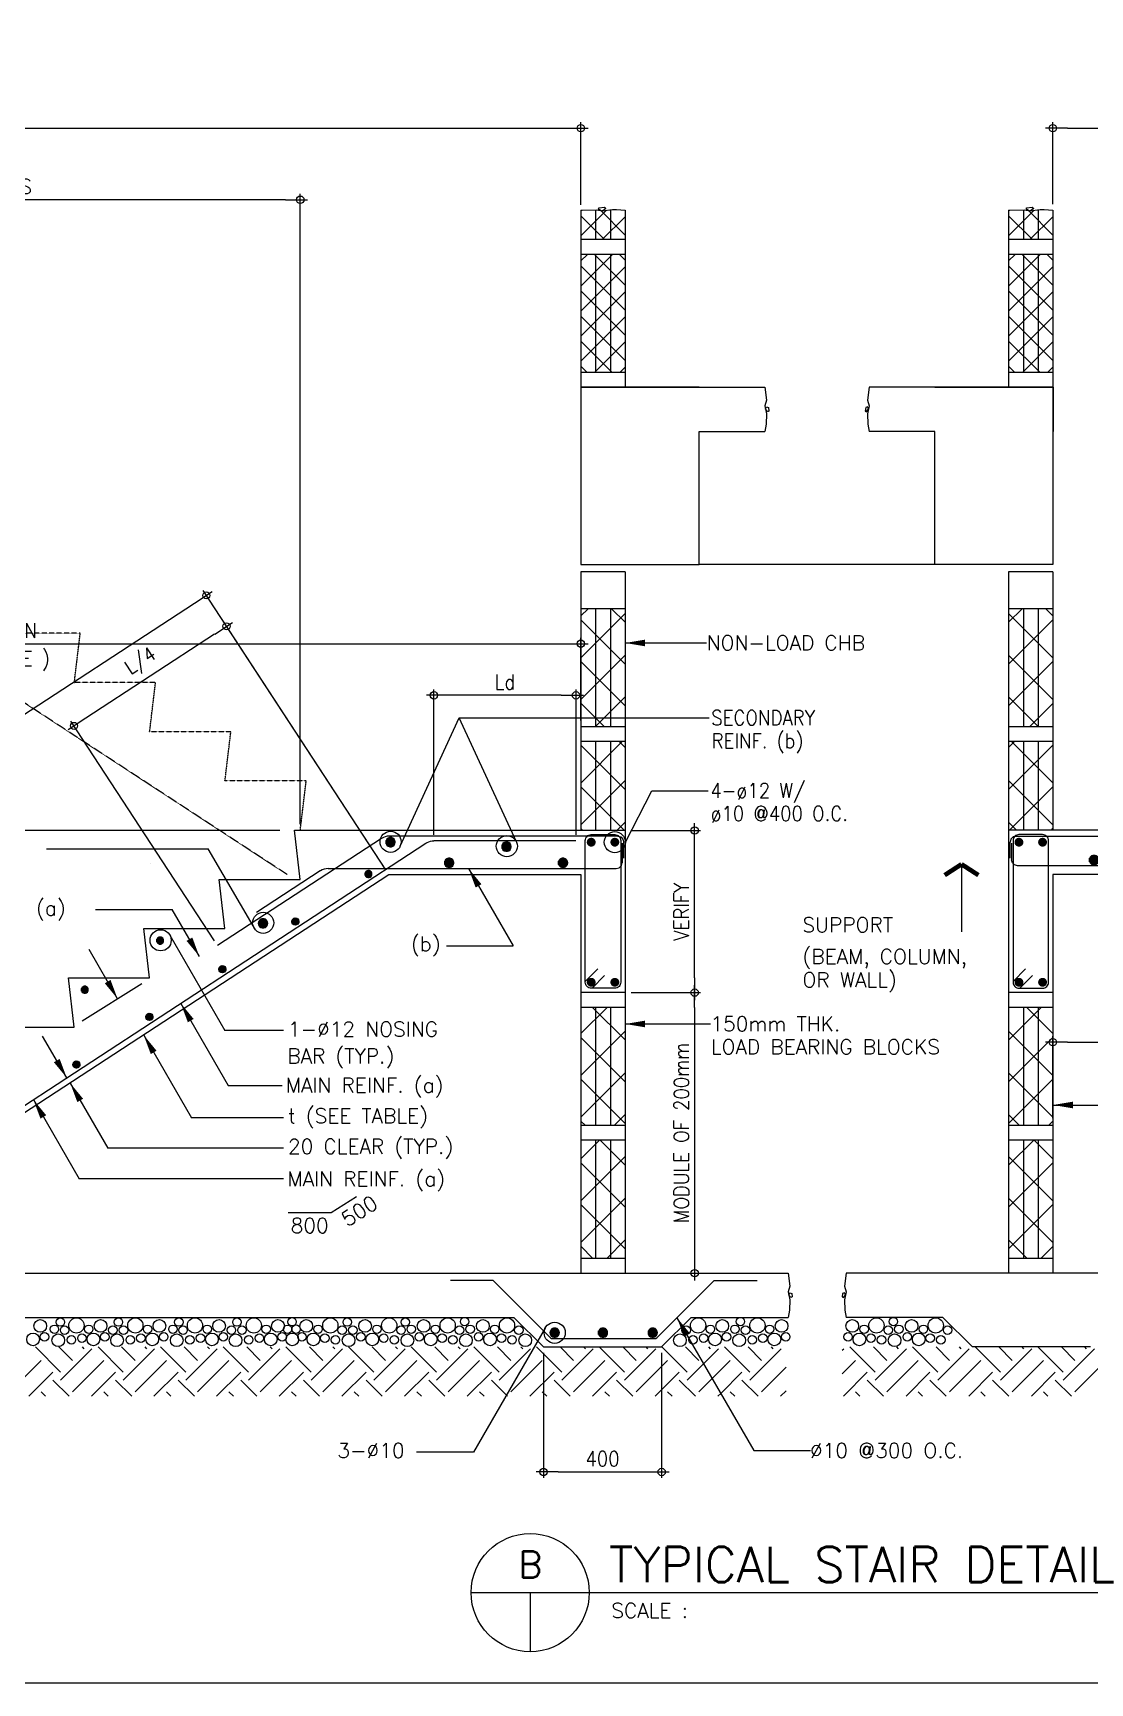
# Model space of a CAD drawing. Header units: millimetres. Extents: x 0 to 89962, y 0 to 53181.
# Drawn here: x 30711 to 48601, y 0 to 27932 of the extents above; entities that cross this region are included whole.
import ezdxf
from ezdxf.enums import TextEntityAlignment as Align

# ---------------------------------------------------------------- set-up
doc = ezdxf.new("R2010")
doc.units = ezdxf.units.MM
doc.linetypes.add('HIDDEN', pattern=[0.375, 0.25, -0.125])
for name, color, linetype in [('1R', 1, 'Continuous'), ('2Y', 2, 'Continuous'), ('3G', 3, 'Continuous'), ('4C', 4, 'Continuous'), ('7W', 7, 'Continuous'), ('DIM', 8, 'Continuous'), ('SHE', 8, 'Continuous'), ('TC', 4, 'Continuous'), ('TG', 3, 'Continuous'), ('TITLE', 7, 'Continuous')]:
    doc.layers.add(name, color=color, linetype=linetype)
doc.styles.add('100CL', font='ROMANS.shx')
doc.styles.add('175CL', font='ROMANS.shx', dxfattribs={"height": 0.45})
doc.styles.add('240CL', font='ROMANS.shx')
doc.styles.add('ROMANS', font='romans.shx', dxfattribs={"width": 0.9})
doc.styles.add('ROMANSIM', font='romans.shx')
doc.styles.add('S-TAKEN', font='ROMANS.shx', dxfattribs={"height": 0.25})
doc.dimstyles.new('DIM100', dxfattribs={"dimscale": 100, "dimtxt": 2.5, "dimasz": 2.5, "dimexe": 1, "dimexo": 1, "dimgap": 1, "dimtad": 1, "dimdec": 0, "dimzin": 0, "dimdsep": 46, "dimtxsty": 'ROMANS', "dimblk": 'DIM1', "dimcen": 1, "dimclrd": 8, "dimclre": 8, "dimclrt": 3, "dimadec": 0, "dimazin": 0, "dimtfac": 1, "dimtdec": 0, "dimtofl": 0, "dimtmove": 0, "dimatfit": 3, "dimfxl": 1, "dimtolj": 1, "dimtzin": 0, "dimarcsym": 0})

# ---------------------------------------------------------------- blocks, each defined once
blk = doc.blocks.new('*X8')
at = {"color": 0}
for p, q in [((116849, 102265), (116894, 102310)), ((116849, 101602), (117225, 101978)), ((117777, 101647), (117065, 102359)), ((118109, 101978), (117728, 102359)), ((117777, 101426), (118661, 102310)), ((118109, 101094), (118993, 101978)), ((118440, 102310), (118391, 102359)), ((119545, 101647), (118833, 102359)), ((119877, 101978), (119496, 102359)), ((119545, 101426), (120429, 102310)), ((119877, 101094), (120761, 101978)), ((120208, 102310), (120159, 102359)), ((121313, 101647), (120600, 102359)), ((121644, 101978), (121263, 102359)), ((121313, 101426), (122197, 102310)), ((121644, 101094), (122528, 101978)), ((121976, 102310), (121926, 102359)), ((123081, 101647), (122368, 102359)), ((123412, 101978), (123031, 102359)), ((123081, 101426), (123965, 102310)), ((123412, 101094), (124296, 101978)), ((123744, 102310), (123694, 102359)), ((116882, 100973), (117557, 101647)), ((118650, 100973), (119324, 101647)), ((120418, 100973), (121092, 101647)), ((122186, 100973), (122860, 101647)), ((117347, 100973), (117225, 101094)), ((118010, 100973), (117557, 101426)), ((119114, 100973), (118993, 101094)), ((119777, 100973), (119324, 101426)), ((120882, 100973), (120761, 101094)), ((121545, 100973), (121092, 101426)), ((122650, 100973), (122528, 101094)), ((123313, 100973), (122860, 101426))]:
    blk.add_line(p, q, dxfattribs=at)
blk = doc.blocks.new('DIM1')
at = {"color": 0}
blk.add_line((-1, 0), (0.5, 0), dxfattribs=at)
at = {"color": 3}
blk.add_circle((0, 0), 0.25, dxfattribs=at)
blk = doc.blocks.new('*D70')
at = {"layer": 'DEFPOINTS', "color": 0, "transparency": 16777216}
for p in [(39984, 26322), (18599, 24935), (39984, 24921)]:
    blk.add_point(p, dxfattribs=at)
at = {"layer": 'DIM', "color": 8, "lineweight": -2, "transparency": 16777216}
for p, q in [((18599, 25035), (18599, 26422)), ((18849, 26322), (39734, 26322)), ((39984, 25021), (39984, 26422))]:
    blk.add_line(p, q, dxfattribs=at)
at = {"layer": 'DIM', "color": 8, "lineweight": -2, "transparency": 16777216, "xscale": 250, "yscale": 250, "zscale": 250, "rotation": 180}
blk.add_blockref('DIM1', (18599, 26322), dxfattribs=at)
at = {"layer": 'DIM', "color": 8, "lineweight": -2, "transparency": 16777216, "xscale": 250, "yscale": 250, "zscale": 250}
blk.add_blockref('DIM1', (39984, 26322), dxfattribs=at)
at = {"layer": 'DIM', "color": 3, "transparency": 16777216, "insert": (29292, 26547), "char_height": 250, "attachment_point": 5, "style": 'ROMANS'}
blk.add_mtext('\\A1;V E R I F Y', dxfattribs=at)
blk = doc.blocks.new('*X9')
at = {"color": 0}
for p, q in [((93360, 101094), (94244, 101978)), ((94797, 101647), (94084, 102359)), ((95128, 101978), (94747, 102359)), ((94797, 101426), (95680, 102310)), ((95128, 101094), (96012, 101978)), ((95459, 102310), (95410, 102359)), ((96564, 101647), (95852, 102359)), ((96896, 101978), (96515, 102359)), ((96564, 101426), (97448, 102310)), ((96896, 101094), (97780, 101978)), ((97227, 102310), (97178, 102359)), ((98332, 101647), (97619, 102359)), ((98663, 101978), (98282, 102359)), ((98332, 101426), (99216, 102310)), ((98663, 101094), (99547, 101978)), ((98995, 102310), (98945, 102359)), ((100100, 101647), (99387, 102359)), ((100431, 101978), (100050, 102359)), ((100100, 101426), (100984, 102310)), ((100431, 101094), (101315, 101978)), ((100763, 102310), (100713, 102359)), ((101868, 101647), (101155, 102359)), ((102199, 101978), (101818, 102359)), ((101868, 101426), (102751, 102310)), ((102199, 101094), (103083, 101978)), ((102530, 102310), (102481, 102359)), ((103635, 101647), (102923, 102359)), ((103967, 101978), (103586, 102359)), ((103635, 101426), (104519, 102310)), ((103967, 101094), (104851, 101978)), ((104298, 102310), (104249, 102359)), ((105403, 101647), (104691, 102359)), ((105735, 101978), (105353, 102359)), ((105403, 101426), (106287, 102310)), ((105735, 101094), (106618, 101978)), ((106066, 102310), (106016, 102359)), ((107171, 101647), (106458, 102359)), ((107502, 101978), (107121, 102359)), ((107171, 101426), (108055, 102310)), ((107502, 101094), (108386, 101978)), ((107834, 102310), (107784, 102359)), ((108939, 101647), (108226, 102359)), ((109270, 101978), (108889, 102359)), ((108939, 101426), (109823, 102310)), ((109270, 101094), (110154, 101978)), ((109602, 102310), (109552, 102359)), ((110706, 101647), (109994, 102359)), ((111038, 101978), (110657, 102359)), ((110706, 101426), (111590, 102310)), ((111038, 101094), (111922, 101978)), ((111369, 102310), (111320, 102359)), ((112474, 101647), (111762, 102359)), ((112806, 101978), (112425, 102359)), ((112936, 101888), (113358, 102310)), ((113137, 102310), (113087, 102359)), ((113179, 101467), (113690, 101978)), ((114242, 101647), (113529, 102359)), ((114573, 101978), (114192, 102359)), ((114242, 101426), (115126, 102310)), ((114905, 102310), (114855, 102359)), ((93896, 100967), (94576, 101647)), ((95664, 100967), (96343, 101647)), ((97431, 100967), (98111, 101647)), ((99199, 100967), (99879, 101647)), ((100967, 100967), (101647, 101647)), ((102735, 100967), (103414, 101647)), ((104503, 100967), (105182, 101647)), ((106270, 100967), (106950, 101647)), ((108038, 100967), (108718, 101647)), ((109806, 100967), (110485, 101647)), ((111574, 100967), (112253, 101647)), ((112474, 101426), (112936, 101888)), ((113421, 101047), (114021, 101647)), ((114573, 101094), (115265, 101786)), ((94371, 100967), (94244, 101094)), ((95034, 100967), (94576, 101426)), ((96139, 100967), (96012, 101094)), ((96802, 100967), (96343, 101426)), ((97907, 100967), (97780, 101094)), ((98570, 100967), (98111, 101426)), ((99675, 100967), (99547, 101094)), ((100337, 100967), (99879, 101426)), ((101442, 100967), (101315, 101094)), ((102105, 100967), (101647, 101426)), ((103210, 100967), (103083, 101094)), ((103873, 100967), (103414, 101426)), ((104978, 100967), (104851, 101094)), ((105641, 100967), (105182, 101426)), ((106746, 100967), (106618, 101094)), ((107376, 100999), (106950, 101426)), ((108513, 100967), (108386, 101094)), ((109176, 100967), (108718, 101426)), ((110281, 100967), (110154, 101094)), ((110944, 100967), (110485, 101426)), ((112049, 100967), (111922, 101094)), ((112712, 100967), (112253, 101426)), ((112806, 101094), (113179, 101467)), ((113341, 100967), (113421, 101047)), ((113817, 100967), (113690, 101094)), ((114480, 100967), (114021, 101426)), ((115109, 100967), (115265, 101123)), ((107409, 100967), (107376, 100999))]:
    blk.add_line(p, q, dxfattribs=at)
blk = doc.blocks.new('*D66')
at = {"layer": 'DEFPOINTS', "color": 0, "transparency": 16777216}
for p in [(39351, 5689), (41351, 5689), (41351, 3572)]:
    blk.add_point(p, dxfattribs=at)
at = {"layer": 'DIM', "color": 8, "lineweight": -2, "transparency": 16777216}
for p, q in [((39351, 5589), (39351, 3472)), ((41351, 5589), (41351, 3472)), ((39601, 3572), (41101, 3572))]:
    blk.add_line(p, q, dxfattribs=at)
at = {"layer": 'DIM', "color": 8, "lineweight": -2, "transparency": 16777216, "xscale": 250, "yscale": 250, "zscale": 250, "rotation": 180}
blk.add_blockref('DIM1', (39351, 3572), dxfattribs=at)
at = {"layer": 'DIM', "color": 8, "lineweight": -2, "transparency": 16777216, "xscale": 250, "yscale": 250, "zscale": 250}
blk.add_blockref('DIM1', (41351, 3572), dxfattribs=at)
at = {"layer": 'DIM', "color": 3, "transparency": 16777216, "insert": (40351, 3797), "char_height": 250, "attachment_point": 5, "style": 'ROMANS'}
blk.add_mtext('\\A1;400', dxfattribs=at)
blk = doc.blocks.new('*X5')
at = {"color": 0}
for p, q in [((826448, 5090038), (826605, 5090038)), ((826448, 5090034), (826606, 5090034)), ((826448, 5090031), (826606, 5090031)), ((826448, 5090028), (826605, 5090028)), ((826449, 5090044), (826604, 5090044)), ((826449, 5090041), (826605, 5090041)), ((826449, 5090025), (826605, 5090025)), ((826449, 5090022), (826604, 5090022)), ((826450, 5090050), (826603, 5090050)), ((826450, 5090019), (826450, 5090048)), ((826450, 5090047), (826604, 5090047)), ((826450, 5090019), (826604, 5090019)), ((826451, 5090053), (826603, 5090053)), ((826451, 5090016), (826603, 5090016)), ((826451, 5090012), (826603, 5090012)), ((826452, 5090059), (826602, 5090059)), ((826452, 5090056), (826602, 5090056)), ((826453, 5090062), (826600, 5090062)), ((826455, 5090066), (826598, 5090066)), ((826457, 5090069), (826597, 5090069)), ((826459, 5090072), (826595, 5090072)), ((826461, 5090075), (826593, 5090075)), ((826462, 5090078), (826591, 5090078)), ((826462, 5089988), (826462, 5090078)), ((826464, 5090081), (826589, 5090081)), ((826466, 5090084), (826587, 5090084)), ((826470, 5090088), (826584, 5090088)), ((826474, 5090091), (826580, 5090091)), ((826475, 5089975), (826475, 5090092)), ((826477, 5090094), (826576, 5090094)), ((826481, 5090097), (826573, 5090097)), ((826485, 5090100), (826569, 5090100)), ((826488, 5089964), (826488, 5090102)), ((826490, 5090103), (826563, 5090103)), ((826499, 5090106), (826555, 5090106)), ((826500, 5089960), (826500, 5090107)), ((826507, 5090109), (826546, 5090109)), ((826513, 5089955), (826513, 5090111)), ((826525, 5089955), (826525, 5090111)), ((826538, 5089955), (826538, 5090111)), ((826550, 5089958), (826550, 5090108)), ((826562, 5089963), (826562, 5090103)), ((826575, 5089972), (826575, 5090095)), ((826587, 5089982), (826587, 5090084)), ((826600, 5090004), (826600, 5090063)), ((826452, 5090009), (826602, 5090009)), ((826452, 5090006), (826601, 5090006)), ((826454, 5090003), (826600, 5090003)), ((826456, 5090000), (826598, 5090000)), ((826458, 5089997), (826596, 5089997)), ((826459, 5089994), (826594, 5089994)), ((826461, 5089991), (826592, 5089991)), ((826463, 5089988), (826591, 5089988)), ((826465, 5089984), (826589, 5089984)), ((826467, 5089981), (826586, 5089981)), ((826471, 5089978), (826583, 5089978)), ((826475, 5089975), (826579, 5089975)), ((826478, 5089972), (826575, 5089972)), ((826482, 5089969), (826572, 5089969)), ((826486, 5089966), (826568, 5089966)), ((826493, 5089962), (826561, 5089962)), ((826501, 5089959), (826552, 5089959)), ((826510, 5089956), (826544, 5089956))]:
    blk.add_line(p, q, dxfattribs=at)
blk = doc.blocks.new('DOT')
at = {"color": 2, "linetype": 'Continuous'}
blk.add_polyline3d([(79.375159, 0, 0), (74.588251, 27.147903, 0), (60.804899, 51.021369, 0), (39.687579, 68.740904, 0), (13.783352, 78.169272, 0), (-13.783352, 78.169272, 0), (-39.687579, 68.740904, 0), (-60.804899, 51.021369, 0), (-74.588251, 27.147903, 0), (-79.375159, 0, 0), (-74.588251, -27.147903, 0), (-60.804899, -51.021369, 0), (-39.687579, -68.740904, 0), (-13.783352, -78.169272, 0), (13.783352, -78.169272, 0), (39.687579, -68.740904, 0), (60.804899, -51.021369, 0), (74.588251, -27.147903, 0)], close=True, dxfattribs=at)
at = {"layer": '3G', "xscale": -1}
blk.add_blockref('*X5', (826526.825013, -5090033.242155), dxfattribs=at)
blk = doc.blocks.new('*D67')
at = {"layer": 'DEFPOINTS', "color": 0, "transparency": 16777216}
for p in [(25037, 25110), (25037, 21935), (35235, 14437)]:
    blk.add_point(p, dxfattribs=at)
at = {"layer": 'DIM', "color": 8, "lineweight": -2, "transparency": 16777216}
for p, q in [((25037, 22035), (25037, 25210)), ((35235, 14537), (35235, 25210)), ((34985, 25110), (25287, 25110))]:
    blk.add_line(p, q, dxfattribs=at)
at = {"layer": 'DIM', "color": 8, "lineweight": -2, "transparency": 16777216, "xscale": 250, "yscale": 250, "zscale": 250, "rotation": 180}
blk.add_blockref('DIM1', (25037, 25110), dxfattribs=at)
at = {"layer": 'DIM', "color": 8, "lineweight": -2, "transparency": 16777216, "xscale": 250, "yscale": 250, "zscale": 250}
blk.add_blockref('DIM1', (35235, 25110), dxfattribs=at)
at = {"layer": 'DIM', "color": 3, "transparency": 16777216, "insert": (30136, 25335), "char_height": 250, "attachment_point": 5, "style": 'ROMANS'}
blk.add_mtext('\\A1;TREADS', dxfattribs=at)
blk = doc.blocks.new('*D68')
at = {"layer": 'DEFPOINTS', "color": 0, "transparency": 16777216}
for p in [(39984, 17594), (18599, 16206), (39984, 16193)]:
    blk.add_point(p, dxfattribs=at)
at = {"layer": 'DIM', "color": 8, "lineweight": -2, "transparency": 16777216}
for p, q in [((18599, 16306), (18599, 17694)), ((39984, 16293), (39984, 17694)), ((18849, 17594), (39734, 17594))]:
    blk.add_line(p, q, dxfattribs=at)
at = {"layer": 'DIM', "color": 8, "lineweight": -2, "transparency": 16777216, "xscale": 250, "yscale": 250, "zscale": 250, "rotation": 180}
blk.add_blockref('DIM1', (18599, 17594), dxfattribs=at)
at = {"layer": 'DIM', "color": 8, "lineweight": -2, "transparency": 16777216, "xscale": 250, "yscale": 250, "zscale": 250}
blk.add_blockref('DIM1', (39984, 17594), dxfattribs=at)
at = {"layer": 'DIM', "color": 3, "transparency": 16777216, "char_height": 250, "attachment_point": 5, "style": 'ROMANS'}
for s, insert in [('\\A1;S T A I R  S P A N', (29292, 17819)), ('\\A1;( S E E   T A B L E )', (29292, 17303))]:
    blk.add_mtext(s, dxfattribs=dict(at, insert=insert))
blk = doc.blocks.new('*D69')
at = {"layer": 'DEFPOINTS', "color": 0, "transparency": 16777216}
for p in [(37497, 16720), (37497, 14257), (39902, 14257)]:
    blk.add_point(p, dxfattribs=at)
at = {"layer": 'DIM', "color": 8, "lineweight": -2, "transparency": 16777216}
for p, q in [((37497, 14357), (37497, 16820)), ((39902, 14357), (39902, 16820)), ((39652, 16720), (37747, 16720))]:
    blk.add_line(p, q, dxfattribs=at)
at = {"layer": 'DIM', "color": 8, "lineweight": -2, "transparency": 16777216, "xscale": 250, "yscale": 250, "zscale": 250, "rotation": 180}
blk.add_blockref('DIM1', (37497, 16720), dxfattribs=at)
at = {"layer": 'DIM', "color": 8, "lineweight": -2, "transparency": 16777216, "xscale": 250, "yscale": 250, "zscale": 250}
blk.add_blockref('DIM1', (39902, 16720), dxfattribs=at)
at = {"layer": 'DIM', "color": 3, "transparency": 16777216, "insert": (38699, 16945), "char_height": 250, "attachment_point": 5, "style": 'ROMANS'}
blk.add_mtext('\\A1;Ld', dxfattribs=at)
blk = doc.blocks.new('*X6')
at = {"color": 0}
for p, q in [((160583, 134420), (160606, 134443)), ((160583, 133713), (161306, 134436)), ((161254, 133609), (160583, 134280)), ((161833, 133737), (161144, 134426)), ((161186, 133609), (161833, 134256)), ((160583, 132299), (161477, 133192)), ((160583, 133006), (160770, 133192)), ((161833, 132323), (160964, 133192)), ((161833, 133030), (161671, 133192)), ((161833, 131616), (160583, 132866)), ((160583, 131592), (161833, 132842)), ((161833, 130909), (160583, 132159)), ((160583, 130885), (161833, 132135)), ((161833, 130202), (160583, 131452)), ((160583, 130178), (161833, 131428)), ((161469, 129859), (160583, 130745)), ((160972, 129859), (161833, 130720)), ((160762, 129859), (160583, 130038)), ((161679, 129859), (161833, 130013))]:
    blk.add_line(p, q, dxfattribs=at)
blk = doc.blocks.new('*D54')
at = {"layer": 'DEFPOINTS', "color": 0, "transparency": 16777216}
for p in [(70643, 26322), (47973, 24935), (70643, 24921)]:
    blk.add_point(p, dxfattribs=at)
at = {"layer": 'DIM', "color": 8, "lineweight": -2, "transparency": 16777216}
for p, q in [((47973, 25035), (47973, 26422)), ((48223, 26322), (70393, 26322)), ((70643, 25021), (70643, 26422))]:
    blk.add_line(p, q, dxfattribs=at)
at = {"layer": 'DIM', "color": 8, "lineweight": -2, "transparency": 16777216, "xscale": 250, "yscale": 250, "zscale": 250, "rotation": 180}
blk.add_blockref('DIM1', (47973, 26322), dxfattribs=at)
at = {"layer": 'DIM', "color": 8, "lineweight": -2, "transparency": 16777216, "xscale": 250, "yscale": 250, "zscale": 250}
blk.add_blockref('DIM1', (70643, 26322), dxfattribs=at)
at = {"layer": 'DIM', "color": 3, "transparency": 16777216, "insert": (59308, 26547), "char_height": 250, "attachment_point": 5, "style": 'ROMANS'}
blk.add_mtext('\\A1;V E R I F Y', dxfattribs=at)
blk = doc.blocks.new('*D55')
at = {"layer": 'DEFPOINTS', "color": 0, "transparency": 16777216}
for p in [(70643, 10849), (47973, 9461), (70643, 9448)]:
    blk.add_point(p, dxfattribs=at)
at = {"layer": 'DIM', "color": 8, "lineweight": -2, "transparency": 16777216}
for p, q in [((47973, 9561), (47973, 10949)), ((70643, 9548), (70643, 10949)), ((48223, 10849), (70393, 10849))]:
    blk.add_line(p, q, dxfattribs=at)
at = {"layer": 'DIM', "color": 8, "lineweight": -2, "transparency": 16777216, "xscale": 250, "yscale": 250, "zscale": 250, "rotation": 180}
blk.add_blockref('DIM1', (47973, 10849), dxfattribs=at)
at = {"layer": 'DIM', "color": 8, "lineweight": -2, "transparency": 16777216, "xscale": 250, "yscale": 250, "zscale": 250}
blk.add_blockref('DIM1', (70643, 10849), dxfattribs=at)
at = {"layer": 'DIM', "color": 3, "transparency": 16777216, "char_height": 250, "attachment_point": 5, "style": 'ROMANS'}
for s, insert in [('\\A1;S T A I R  S P A N', (59308, 11074)), ('\\A1;( S E E   T A B L E )', (59308, 10558))]:
    blk.add_mtext(s, dxfattribs=dict(at, insert=insert))
blk = doc.blocks.new('CIR')
at = {"layer": 'TITLE', "color": 2}
for p, q in [((-1, 0), (1, 0)), ((0, 0), (0, -1))]:
    blk.add_line(p, q, dxfattribs=at)
blk.add_circle((0, 0), 1, dxfattribs=at)
at = {"layer": 'TITLE', "color": 5, "style": '175CL'}
blk.add_attdef('A', text='', height=0.45, dxfattribs=at).set_placement((0, 0.475), align=Align.MIDDLE)
at = {"layer": 'TITLE', "color": 2, "style": 'S-TAKEN'}
for width, p, p2 in [(1.147089, (-0.859, -0.468), (-0.08, -0.468)), (1.138397, (0.047, -0.468), (0.819, -0.468))]:
    blk.add_attdef('S-1', text='', height=0.25, dxfattribs=dict(at, width=width)).set_placement(p, p2, align=Align.FIT)
blk = doc.blocks.new('*D74')
at = {"layer": 'DEFPOINTS', "color": 0, "transparency": 16777216}
for p in [(40734, 14432), (41910, 14432), (40734, 11687)]:
    blk.add_point(p, dxfattribs=at)
at = {"layer": 'DIM', "color": 8, "lineweight": -2, "transparency": 16777216}
for p, q in [((40834, 14432), (42010, 14432)), ((41910, 11937), (41910, 14182)), ((40834, 11687), (42010, 11687))]:
    blk.add_line(p, q, dxfattribs=at)
at = {"layer": 'DIM', "color": 8, "lineweight": -2, "transparency": 16777216, "xscale": 250, "yscale": 250, "zscale": 250}
for p, rotation in [((41910, 14432), 90), ((41910, 11687), 270)]:
    blk.add_blockref('DIM1', p, dxfattribs=dict(at, rotation=rotation))
at = {"layer": 'DIM', "color": 3, "transparency": 16777216, "insert": (41685, 13060), "char_height": 250, "attachment_point": 5, "rotation": 90, "style": 'ROMANS'}
blk.add_mtext('\\A1;VERIFY', dxfattribs=at)
blk = doc.blocks.new('*D75')
at = {"layer": 'DEFPOINTS', "color": 0, "transparency": 16777216}
for p in [(40734, 11687), (40734, 6938), (41910, 6938)]:
    blk.add_point(p, dxfattribs=at)
at = {"layer": 'DIM', "color": 8, "lineweight": -2, "transparency": 16777216}
for p, q in [((40834, 11687), (42010, 11687)), ((41910, 11437), (41910, 7188)), ((40834, 6938), (42010, 6938))]:
    blk.add_line(p, q, dxfattribs=at)
at = {"layer": 'DIM', "color": 8, "lineweight": -2, "transparency": 16777216, "xscale": 250, "yscale": 250, "zscale": 250}
for p, rotation in [((41910, 11687), 90), ((41910, 6938), 270)]:
    blk.add_blockref('DIM1', p, dxfattribs=dict(at, rotation=rotation))
at = {"layer": 'DIM', "color": 3, "transparency": 16777216, "insert": (41685, 9313), "char_height": 250, "attachment_point": 5, "rotation": 90, "style": 'ROMANS'}
blk.add_mtext('\\A1;MODULE OF 200mm', dxfattribs=at)
blk = doc.blocks.new('*D46')
at = {"layer": 'DEFPOINTS', "color": 0, "transparency": 16777216}
for p in [(33645, 18412), (36733, 13687), (26408, 6938)]:
    blk.add_point(p, dxfattribs=at)
at = {"layer": 'DIM', "color": 8, "lineweight": -2, "transparency": 16777216}
for p, q in [((36681, 13767), (33592, 18493)), ((23520, 11795), (33444, 18281)), ((26355, 7019), (23267, 11744))]:
    blk.add_line(p, q, dxfattribs=at)
at = {"layer": 'DIM', "color": 8, "lineweight": -2, "transparency": 16777216, "xscale": 240, "yscale": 240, "zscale": 240}
for p, rotation in [((33645, 18412), 33.16842082009466), ((23319, 11664), 213.1684208200947)]:
    blk.add_blockref('DIM1', p, dxfattribs=dict(at, rotation=rotation))
at = {"layer": 'DIM', "color": 3, "transparency": 16777216, "insert": (28364, 15219), "char_height": 240, "attachment_point": 5, "rotation": 33.1684, "style": 'ROMANS'}
blk.add_mtext('\\A1;L', dxfattribs=at)
blk = doc.blocks.new('*D48')
at = {"layer": 'DEFPOINTS', "color": 0, "transparency": 16777216}
for p in [(31406, 16202), (36733, 13687), (33835, 12484)]:
    blk.add_point(p, dxfattribs=at)
at = {"layer": 'DIM', "color": 8, "lineweight": -2, "transparency": 16777216}
for p, q in [((36681, 13767), (33934, 17969)), ((33786, 17757), (31606, 16333)), ((33783, 12564), (31353, 16282))]:
    blk.add_line(p, q, dxfattribs=at)
at = {"layer": 'DIM', "color": 8, "lineweight": -2, "transparency": 16777216, "xscale": 240, "yscale": 240, "zscale": 240}
for p, rotation in [((33987, 17889), 33.16842082022392), ((31406, 16202), 213.1684208202239)]:
    blk.add_blockref('DIM1', p, dxfattribs=dict(at, rotation=rotation))
at = {"layer": 'DIM', "color": 3, "transparency": 16777216, "insert": (32544, 17279), "char_height": 240, "attachment_point": 5, "rotation": 33.1684, "style": 'ROMANS'}
blk.add_mtext('\\A1;L/4', dxfattribs=at)

msp = doc.modelspace()

# ---------------------------------------------------------------- hatches: boundary and pattern name
at = {"layer": '1R'}
h = msp.add_hatch(dxfattribs=at)
h.set_pattern_fill('_U', color=256, scale=500, angle=45, style=0, double=1, pattern_type=0)
h.set_pattern_definition([(45, (0.0002, 7e-05), (-353.5534, 353.5534), []), (135, (0.0002, 7e-05), (-353.5534, -353.5534), [])])
h.paths.add_polyline_path([(40734, 16186.5), (39984.2, 16186.5), (39984.2, 18186.1), (40734, 18186.1)])
h.paths.add_polyline_path([(39984.2, 14436.9), (40734, 14436.9), (40734, 15936.6), (39984.2, 15936.6)])
h.paths.add_polyline_path([(40734, 11437.5), (39984.2, 11437.5), (39984.2, 9437.8), (40734, 9437.8)])
h.paths.add_polyline_path([(40734, 9187.9), (39984.2, 9187.9), (39984.2, 7188.3), (40734, 7188.3)])
h = msp.add_hatch(dxfattribs=at)
h.set_pattern_fill('_U', color=256, scale=500, angle=45, style=0, double=1, pattern_type=0)
h.set_pattern_definition([(135, (87957.6, 7e-05), (353.5534, 353.5534), []), (45, (87957.6, 7e-05), (353.5534, -353.5534), [])])
h.paths.add_polyline_path([(47223.6, 16186.5), (47973.5, 16186.5), (47973.5, 18186.1), (47223.6, 18186.1)])
h.paths.add_polyline_path([(47973.5, 14436.9), (47223.6, 14436.9), (47223.6, 15936.6), (47973.5, 15936.6)])
h.paths.add_polyline_path([(47223.6, 11437.5), (47973.5, 11437.5), (47973.5, 9437.8), (47223.6, 9437.8)])
h.paths.add_polyline_path([(47223.6, 9187.9), (47973.5, 9187.9), (47973.5, 7188.3), (47223.6, 7188.3)])

# ---------------------------------------------------------------- linework, layer by layer
msp.add_line((45973.9, 18936), (41983.8, 18936))
at = {"layer": '1R', "const_width": 78.1}
for points in [[(46141.1, 13675.8), (46426.8, 13860.5)], [(46712.5, 13675.8), (46426.8, 13860.5)]]:
    msp.add_lwpolyline(points, dxfattribs=at)
at = {"layer": '1R'}
for centre, radius in [((30834.7, 6045.5), 107.5), ((31174.3, 6110), 71.6), ((31446.7, 6052.7), 129.1), ((31855.4, 6045.5), 107.5), ((32156.5, 6110), 71.6), ((32443.3, 6052.7), 129.1), ((32851.9, 6045.5), 107.5), ((33180.1, 6110), 71.6), ((33452.6, 6052.7), 129.1), ((33861.2, 6045.5), 107.5), ((34162.4, 6110), 71.6), ((34449.1, 6052.7), 129.1), ((34857.8, 6045.5), 107.5), ((35096.5, 6116.5), 71.6), ((35335.4, 6045.5), 107.5), ((35744.1, 6052.7), 129.1), ((36030.9, 6110), 71.6), ((36332, 6045.5), 107.5), ((36740.7, 6052.7), 129.1), ((37013.1, 6110), 71.6), ((37321.4, 6045.5), 107.5), ((37730.1, 6052.7), 129.1), ((38016.8, 6117.2), 71.6), ((38325.1, 6045.5), 107.5), ((38733.8, 6052.7), 129.1), ((41967.8, 6052.7), 129.1), ((42376.5, 6045.5), 107.5), ((42684.8, 6117.2), 71.6), ((42971.5, 6052.7), 129.1), ((43380.2, 6045.5), 107.5), ((44577.4, 6045.5), 107.5), ((44986.1, 6052.7), 129.1), ((45272.8, 6117.2), 71.6), ((45581.1, 6045.5), 107.5), ((45989.8, 6052.7), 129.1), ((30712.8, 5816.3), 107.5), ((30906.4, 5859.3), 71.6), ((31073.9, 5988.2), 71.6), ((31138.4, 5802), 107.5), ((31246, 5973.9), 71.6), ((31360.7, 5809.1), 71.6), ((31539.9, 5837.8), 71.6), ((31654.6, 5988.2), 71.6), ((31733.5, 5816.3), 107.5), ((31927.1, 5859.3), 71.6), ((32063.3, 5973.9), 71.6), ((32135, 5802), 107.5), ((32242.5, 5973.9), 71.6), ((32357.2, 5809.1), 71.6), ((32536.5, 5837.8), 71.6), ((32651.2, 5988.2), 71.6), ((32730, 5816.3), 107.5), ((32923.6, 5859.3), 71.6), ((33079.8, 5988.2), 71.6), ((33144.3, 5802), 107.5), ((33251.8, 5973.9), 71.6), ((33366.5, 5809.1), 71.6), ((33545.8, 5837.8), 71.6), ((33660.5, 5988.2), 71.6), ((33739.3, 5816.3), 107.5), ((33932.9, 5859.3), 71.6), ((34069.2, 5973.9), 71.6), ((34140.8, 5802), 107.5), ((34248.4, 5973.9), 71.6), ((34363.1, 5809.1), 71.6), ((34542.3, 5837.8), 71.6), ((34657, 5988.2), 71.6), ((34735.9, 5816.3), 107.5), ((34929.5, 5859.3), 71.6), ((35020.7, 5988.2), 71.6), ((35099.5, 5816.3), 107.5), ((35163, 5990.2), 71.6), ((35263.7, 5859.3), 71.6), ((35457.3, 5816.3), 107.5), ((35536.2, 5988.2), 71.6), ((35650.9, 5837.8), 71.6), ((35830.1, 5809.1), 71.6), ((35944.8, 5973.9), 71.6), ((36052.4, 5802), 107.5), ((36124.1, 5973.9), 71.6), ((36260.3, 5859.3), 71.6), ((36453.9, 5816.3), 107.5), ((36532.7, 5988.2), 71.6), ((36647.5, 5837.8), 71.6), ((36826.7, 5809.1), 71.6), ((36941.4, 5973.9), 71.6), ((37049, 5802), 107.5), ((37113.5, 5988.2), 71.6), ((37249.7, 5859.3), 71.6), ((37443.3, 5816.3), 107.5), ((37522.1, 5988.2), 71.6), ((37636.9, 5837.8), 71.6), ((37816.1, 5809.1), 71.6), ((37930.8, 5973.9), 71.6), ((38038.4, 5802), 107.5), ((38110, 5988.2), 71.6), ((38253.4, 5859.3), 71.6), ((38447, 5816.3), 107.5), ((38525.9, 5988.2), 71.6), ((38640.6, 5837.8), 71.6), ((38819.8, 5809.1), 71.6), ((38934.5, 5973.9), 71.6), ((39042.1, 5802), 107.5), ((41659.5, 5802), 107.5), ((41767.1, 5973.9), 71.6), ((41881.8, 5809.1), 71.6), ((42061, 5837.8), 71.6), ((42175.7, 5988.2), 71.6), ((42254.6, 5816.3), 107.5), ((42448.2, 5859.3), 71.6), ((42591.6, 5988.2), 71.6), ((42663.2, 5802), 107.5), ((42770.8, 5973.9), 71.6), ((42885.5, 5809.1), 71.6), ((43064.7, 5837.8), 71.6), ((43179.4, 5988.2), 71.6), ((43258.3, 5816.3), 107.5), ((43451.9, 5859.3), 71.6), ((44505.7, 5859.3), 71.6), ((44699.3, 5816.3), 107.5), ((44778.2, 5988.2), 71.6), ((44892.9, 5837.8), 71.6), ((45072.1, 5809.1), 71.6), ((45186.8, 5973.9), 71.6), ((45294.4, 5802), 107.5), ((45366, 5988.2), 71.6), ((45509.4, 5859.3), 71.6), ((45703, 5816.3), 107.5), ((45781.9, 5988.2), 71.6), ((45896.6, 5837.8), 71.6), ((46075.8, 5809.1), 71.6), ((46190.6, 5973.9), 71.6)]:
    msp.add_circle(centre, radius, dxfattribs=at)
at = {"layer": '2Y'}
for p, q in [((39984.2, 24934.8), (39984.2, 21935.4)), ((40234.1, 24934.8), (40234.1, 24434.9)), ((40484.1, 24934.8), (40484.1, 24434.9)), ((40734, 24934.8), (40734, 21935.4)), ((47223.6, 24934.8), (47223.6, 21935.4)), ((47473.6, 24934.8), (47473.6, 24434.9)), ((47723.5, 24934.8), (47723.5, 24434.9)), ((47973.5, 24934.8), (47973.5, 21935.4)), ((40734, 24434.9), (39984.2, 24434.9)), ((47973.5, 24434.9), (47223.6, 24434.9)), ((40734, 24185), (39984.2, 24185)), ((40234.1, 24185), (40234.1, 22185.4)), ((40484.1, 24185), (40484.1, 22185.4)), ((47973.5, 24185), (47223.6, 24185)), ((47473.6, 24185), (47473.6, 22185.4)), ((47723.5, 24185), (47723.5, 22185.4)), ((40734, 22185.4), (39984.2, 22185.4)), ((47973.5, 22185.4), (47223.6, 22185.4)), ((39984.2, 21935.4), (43096.8, 21935.4)), ((39984.2, 21935.4), (39984.2, 21185.6)), ((47977.6, 21935.4), (44864.9, 21935.4)), ((47977.6, 21935.4), (47977.6, 21185.6)), ((41983.8, 21185.6), (43096.8, 21185.6)), ((45973.9, 21185.6), (44864.9, 21185.6)), ((47977.6, 21185.6), (47973.5, 21185.6)), ((39984.2, 18811), (39984.2, 14436.9)), ((40734, 18811), (39984.2, 18811)), ((40734, 18811), (40734, 13687)), ((47223.6, 18811), (47223.6, 14436.9)), ((47973.5, 18811), (47223.6, 18811)), ((47973.5, 18811), (47973.5, 14436.9)), ((40734, 18186.1), (39984.2, 18186.1)), ((40234.1, 18186.1), (40234.1, 16186.5)), ((40484.1, 18186.1), (40484.1, 16186.5)), ((47973.5, 18186.1), (47223.6, 18186.1)), ((47473.6, 18186.1), (47473.6, 16186.5)), ((47723.5, 18186.1), (47723.5, 16186.5)), ((40734, 16186.5), (39984.2, 16186.5)), ((40734, 15936.6), (39984.2, 15936.6)), ((40234.1, 15936.6), (40234.1, 14436.9)), ((40484.1, 15936.6), (40484.1, 14436.9)), ((47973.5, 16186.5), (47223.6, 16186.5)), ((47973.5, 15936.6), (47223.6, 15936.6)), ((47473.6, 15936.6), (47473.6, 14436.9)), ((47723.5, 15936.6), (47723.5, 14436.9)), ((35135.1, 14436.9), (40729, 14436.9)), ((35235.1, 13603.7), (35135.1, 14436.9)), ((40734, 14431.9), (40734, 11687.4)), ((53122.5, 14436.9), (47223.6, 14436.9)), ((47223.6, 14436.9), (47223.6, 13687)), ((47223.6, 14431.9), (47223.6, 11687.4)), ((26407.7, 6938.3), (36733.1, 13687)), ((36733.1, 13687), (39984.2, 13687)), ((39984.2, 13687), (39984.2, 11687.4)), ((46426.8, 13860.5), (46426.8, 12717.1)), ((53345.8, 13687), (47973.5, 13687)), ((47973.5, 13687), (47973.5, 11687.4)), ((33860.3, 13603.7), (35235.1, 13603.7)), ((33960.3, 12770.5), (33860.3, 13603.7)), ((32685.6, 11937.4), (32585.6, 12770.5)), ((32585.6, 12770.5), (33960.3, 12770.5)), ((31310.8, 11937.4), (32685.6, 11937.4)), ((31410.8, 11104.2), (31310.8, 11937.4)), ((32552.1, 11838.7), (31544.3, 11202.8)), ((39984.2, 11687.4), (39984.2, 6938.3)), ((40734, 11687.4), (39984.2, 11687.4)), ((40734, 11687.4), (40734, 6938.3)), ((47223.6, 11687.4), (47223.6, 6938.3)), ((47973.5, 11687.4), (47223.6, 11687.4)), ((47973.5, 11687.4), (47973.5, 6938.3)), ((40734, 11437.5), (39984.2, 11437.5)), ((40234.1, 11437.5), (40234.1, 9437.8)), ((40484.1, 11437.5), (40484.1, 9437.8)), ((47973.5, 11437.5), (47223.6, 11437.5)), ((47473.6, 11437.5), (47473.6, 9437.8)), ((47723.5, 11437.5), (47723.5, 9437.8)), ((30036.1, 11104.2), (31410.8, 11104.2)), ((40734, 9437.8), (39984.2, 9437.8)), ((47973.5, 9437.8), (47223.6, 9437.8)), ((40734, 9187.9), (39984.2, 9187.9)), ((40234.1, 9187.9), (40234.1, 7188.3)), ((40484.1, 9187.9), (40484.1, 7188.3)), ((47973.5, 9187.9), (47223.6, 9187.9)), ((47473.6, 9187.9), (47473.6, 7188.3)), ((47723.5, 9187.9), (47723.5, 7188.3)), ((40734, 7188.3), (39984.2, 7188.3)), ((47973.5, 7188.3), (47223.6, 7188.3)), ((26407.7, 6938.3), (43493.8, 6938.3)), ((63320.5, 6938.3), (44474.8, 6938.3)), ((27319, 6188.5), (38851.1, 6188.5)), ((39351, 5688.6), (38851.1, 6188.5)), ((41350.6, 5688.6), (41850.5, 6188.5)), ((41850.5, 6188.5), (43493.8, 6188.5)), ((46111.3, 6188.5), (44474.8, 6188.5)), ((46611.2, 5688.6), (46111.3, 6188.5)), ((39351, 5688.6), (41350.6, 5688.6)), ((48610.8, 5688.6), (46611.2, 5688.6))]:
    msp.add_line(p, q, dxfattribs=at)
for points in [[(39984.2, 24934.8), (40252.3, 24941.2), (40345, 24919.4), (40519.5, 24946.6), (40585, 24946.6), (40734, 24934.8)], [(40328.5, 24923.3), (40285, 24948.9), (40287.7, 24973.2), (40384.9, 24981.3), (40409.2, 24962.4), (40382.2, 24943.5), (40345, 24919.4)], [(47223.6, 24934.8), (47491.8, 24941.2), (47584.5, 24919.4), (47759, 24946.6), (47824.4, 24946.6), (47973.5, 24934.8)], [(47568, 24923.3), (47524.5, 24948.9), (47527.2, 24973.2), (47624.4, 24981.3), (47648.7, 24962.4), (47621.7, 24943.5), (47584.5, 24919.4)], [(39984.2, 21935.4), (39984.2, 18936), (41983.8, 18936), (41983.8, 21185.6)], [(41983.8, 21935.4), (39984.2, 21935.4)], [(43096.8, 21935.4), (43126.3, 21715.9), (43096.6, 21619.4), (43126.3, 21485.9), (43118.8, 21307.8), (43096.8, 21185.6)], [(44864.9, 21935.4), (44835.5, 21715.9), (44865.2, 21619.4), (44835.5, 21485.9), (44843, 21307.8), (44864.9, 21185.6)], [(47973.5, 21935.4), (47973.5, 18936), (45973.9, 18936), (45973.9, 21185.6)], [(45973.9, 21935.4), (47973.5, 21935.4)], [(43107.6, 21570), (43126.9, 21603.2), (43157, 21590.3), (43163.5, 21532.3), (43142, 21521.6), (43124.8, 21545.2), (43107.6, 21570)], [(44854.2, 21570), (44834.8, 21603.2), (44804.8, 21590.3), (44798.3, 21532.3), (44819.8, 21521.6), (44837, 21545.2), (44854.2, 21570)], [(43493.8, 6938.3), (43523.2, 6718.8), (43493.5, 6622.4), (43523.2, 6488.8), (43515.8, 6310.7), (43493.8, 6188.5)], [(44474.8, 6938.3), (44445.4, 6718.8), (44475.1, 6622.4), (44445.4, 6488.8), (44452.8, 6310.7), (44474.8, 6188.5)], [(43504.5, 6572.9), (43523.9, 6606.1), (43553.9, 6593.2), (43560.4, 6535.2), (43538.9, 6524.5), (43521.7, 6548.1), (43504.5, 6572.9)], [(44464.1, 6572.9), (44444.7, 6606.1), (44414.6, 6593.2), (44408.2, 6535.2), (44429.7, 6524.5), (44446.8, 6548.1), (44464.1, 6572.9)]]:
    msp.add_lwpolyline(points, dxfattribs=at)
at = {"layer": '3G', "const_width": 75}
for points in [[(40121.7, 14233.5, 1), (40196.7, 14233.5, 1)], [(40596.5, 14233.5, -1), (40521.5, 14233.5, -1)], [(47361.1, 14233.5, 1), (47436.1, 14233.5, 1)], [(47836, 14233.5, -1), (47761, 14233.5, -1)], [(40121.7, 11862.4, 1), (40196.7, 11862.4, 1)], [(40596.5, 11862.4, -1), (40521.5, 11862.4, -1)], [(47361.1, 11862.4, 1), (47436.1, 11862.4, 1)], [(47836, 11862.4, -1), (47761, 11862.4, -1)]]:
    msp.add_lwpolyline(points, format="xyb", close=True, dxfattribs=at)
at = {"layer": '4C'}
for p, q in [((36610.7, 14297.7), (33835.5, 12483.8)), ((40609, 14336.9), (36742.3, 14336.9)), ((37411.7, 14242), (37439.4, 14250.2)), ((37439.4, 14250.2), (37467.9, 14255.2)), ((37467.9, 14255.2), (37496.8, 14256.9)), ((39901.6, 14256.9), (37496.8, 14256.9)), ((40609, 14336.9), (40659, 14323.5)), ((40659, 14323.5), (40695.6, 14286.9)), ((40695.6, 14286.9), (40709, 14236.9)), ((47262, 14286.9), (47248.6, 14236.9)), ((47298.6, 14323.5), (47262, 14286.9)), ((47348.6, 14336.9), (47298.6, 14323.5)), ((47348.6, 14336.9), (54167.7, 14336.9)), ((25383.6, 6388.5), (37360, 14216.2)), ((37360, 14216.2), (37385.1, 14230.6)), ((37385.1, 14230.6), (37411.7, 14242)), ((40684, 14216.3), (40684, 13887)), ((40709, 13964.6), (40709, 14236.9)), ((47248.6, 13964.6), (47248.6, 14236.9)), ((47273.6, 14216.3), (47273.6, 13935.3)), ((35574.5, 13747.8), (34494.5, 13041.9)), ((35706.1, 13787), (40584, 13787)), ((40584, 13787), (40634, 13800.4)), ((40634, 13800.4), (40670.6, 13837)), ((40670.6, 13837), (40684, 13887)), ((47287, 13885.3), (47273.6, 13935.3)), ((47323.6, 13848.7), (47287, 13885.3)), ((47373.6, 13835.3), (47323.6, 13848.7)), ((53248, 13835.3), (47373.6, 13835.3)), ((38501.6, 6812.7), (37775.1, 6812.7)), ((39469.8, 5844.5), (38501.6, 6812.7)), ((41271, 5844.5), (42239.3, 6812.7)), ((42239.3, 6812.7), (42965.8, 6812.7)), ((39505.1, 5829.9), (41235.7, 5829.9))]:
    msp.add_line(p, q, dxfattribs=at)
for centre, radius, start, end in [((36742.3, 14096.4), 240.5, 90, 123.16842), ((35706.1, 13546.5), 240.5, 90, 123.16842), ((39505.1, 5879.9), 50, 225, 270), ((41235.7, 5879.9), 50, 270, 315)]:
    msp.add_arc(centre, radius, start, end, dxfattribs=at)
at = {"layer": '7W', "color": 8}
for p, q in [((40734, 17606.1), (42112.5, 17606.1)), ((36926.1, 14166), (37926.8, 16337.8)), ((37926.8, 16337.8), (42155.1, 16337.8)), ((38892.9, 14241.3), (37926.8, 16337.8)), ((12963.7, 14436.9), (34890.7, 14436.9)), ((30937.3, 14119.8), (33676.1, 14119.8)), ((34474.7, 12749.3), (33676.1, 14119.8)), ((38083.6, 13787), (38839.5, 12477.7)), ((31771.7, 13094.6), (33068.6, 13094.6)), ((33527.7, 12299.3), (33068.6, 13094.6)), ((33025.9, 12662.7), (33959.4, 11045.8)), ((32143.5, 11581.5), (31660.9, 12417.5)), ((37711.5, 12477.7), (38839.5, 12477.7)), ((33212.4, 11505.3), (34016.6, 10112.5)), ((31282.8, 10244.3), (30874.4, 10951.7)), ((32584.9, 10967.5), (33392.8, 9568.1)), ((34951.4, 11045.8), (33959.4, 11045.8)), ((40734, 11156.2), (42176.4, 11156.2)), ((31341.4, 10154.7), (31978.4, 9051.3)), ((34016.6, 10112.5), (34929.8, 10112.5)), ((47973.5, 9784.8), (48789.8, 9784.8)), ((34951.4, 9568.1), (33392.8, 9568.1)), ((34951.4, 9051.3), (31978.4, 9051.3)), ((41610.8, 6184.3), (42909, 3935.8)), ((39386.5, 6018.3), (38166.6, 3905.4)), ((42909, 3935.8), (43873.1, 3935.8)), ((38166.6, 3905.4), (37200.1, 3905.4))]:
    msp.add_line(p, q, dxfattribs=at)
msp.add_lwpolyline([(40737.8, 14233.5), (41182.4, 15104.5), (42138.9, 15104.5)], dxfattribs=at)
for centre in [(36763.7, 14240.8), (38730.5, 14166.4), (40559, 14233.5), (34607.4, 12869.2), (32871.1, 12573.3), (39541.3, 5928.9)]:
    msp.add_circle(centre, 178.8, dxfattribs=at)
msp.add_arc((32695.9, 13879.1), 0.07, 30, 90, dxfattribs=at)
for points in [[(41071.5, 17662.3), (41071.5, 17549.8), (40734, 17606.1)], [(38301, 13522.8), (38203.6, 13466.6), (38083.6, 13787)], [(33407.7, 12619.7), (33310.3, 12563.4), (33527.7, 12299.3)], [(32023.4, 11901.9), (31926, 11845.7), (32143.5, 11581.5)], [(33429.9, 11241.2), (33332.5, 11184.9), (33212.4, 11505.3)], [(41071.5, 11212.5), (41071.5, 11100), (40734, 11156.2)], [(32802.4, 10703.3), (32704.9, 10647.1), (32584.9, 10967.5)], [(31162.8, 10564.7), (31065.4, 10508.5), (31282.8, 10244.3)], [(31558.8, 9890.5), (31461.4, 9834.3), (31341.4, 10154.7)], [(48311, 9841.1), (48311, 9728.6), (47973.5, 9784.8)], [(41828.3, 5920.1), (41730.9, 5863.9), (41610.8, 6184.3)]]:
    msp.add_solid(points, dxfattribs=at)
at = {"layer": 'DEFPOINTS', "color": 8}
for p in [(30717.4, 9875.2), (34951.4, 8534.9)]:
    msp.add_line(p, (31491.2, 8534.9), dxfattribs=at)
at = {"layer": 'DEFPOINTS', "linetype": 'Continuous'}
for p, q in [((36186.2, 8231.6), (35760.3, 7957.8)), ((35760.3, 7957.8), (35029.9, 7957.8))]:
    msp.add_line(p, q, dxfattribs=at)
at = {"layer": 'DEFPOINTS'}
msp.add_lwpolyline([(89961.7, 0), (0, 0), (0, 53180.6), (89961.7, 53180.6)], close=True, dxfattribs=at)
at = {"layer": 'DEFPOINTS', "color": 8}
msp.add_solid([(30934.9, 9611), (30837.5, 9554.7), (30717.4, 9875.2)], dxfattribs=at)
at = {"layer": 'SHE', "linetype": 'HIDDEN'}
for p, q in [((35011.8, 13687), (23539, 21185.6)), ((31510.8, 17769.6), (30136.1, 17769.6)), ((31410.8, 16936.4), (31510.8, 17769.6)), ((32785.6, 16936.4), (31410.8, 16936.4)), ((32685.6, 16103.2), (32785.6, 16936.4)), ((34060.3, 16103.2), (32685.6, 16103.2)), ((33960.3, 15270), (34060.3, 16103.2)), ((35335.1, 15270), (33960.3, 15270)), ((35235.1, 14436.9), (35335.1, 15270))]:
    msp.add_line(p, q, dxfattribs=at)
at = {"layer": 'TC'}
for p, q in [((40059.2, 11877.4), (40271.3, 12089.5)), ((47298.6, 11877.4), (47510.7, 12089.5)), ((40174.2, 11762.4), (40386.3, 11974.5)), ((47413.6, 11762.4), (47625.7, 11974.5))]:
    msp.add_line(p, q, dxfattribs=at)
for points in [[(40559, 11762.4), (40159.2, 11762.4, -0.4142136), (40059.2, 11862.4), (40059.2, 14261.9, -0.4142136), (40159.2, 14361.9), (40559, 14361.9, -0.4142136), (40659, 14261.9), (40659, 11862.4, -0.4142136)], [(47398.6, 11762.4), (47798.5, 11762.4, 0.4142136), (47898.5, 11862.4), (47898.5, 14261.9, 0.4142136), (47798.5, 14361.9), (47398.6, 14361.9, 0.4142136), (47298.6, 14261.9), (47298.6, 11862.4, 0.4142136)]]:
    msp.add_lwpolyline(points, format="xyb", close=True, dxfattribs=at)
at = {"layer": 'TITLE', "color": 2}
msp.add_line((38126.8, 1530), (50574.3, 1530), dxfattribs=at)

# ---------------------------------------------------------------- block references
at = {"layer": '1R', "xscale": 0.5998831907345448, "yscale": 0.5998831907345448, "zscale": 0.5998831907345448}
for name, p in [('*X6', (-56347, -55715)), ('*X6', (-49107.5, -55715)), ('*X9', (-25688.1, -55715)), ('*X8', (-25688.1, -55715))]:
    msp.add_blockref(name, p, dxfattribs=at)
at = {"layer": '3G'}
for p, xscale, yscale, zscale in [((36763.1, 14234.8), 0.9998053179151611, 0.9998053179151611, 0.9998053179151611), ((38726.9, 14158.2), 0.9998053179151611, 0.9998053179151611, 0.9998053179151611), ((48667.9, 13932.2), 0.9998053179151611, 0.9998053179151611, 0.9998053179151611), ((36388.2, 13694.1), 0.7498539884545607, 0.7498539884545607, 0.7498539884545607), ((37754.8, 13884), 0.9998053179151611, 0.9998053179151611, 0.9998053179151611), ((39681.5, 13884), 0.9998053179151611, 0.9998053179151611, 0.9998053179151611), ((34604.5, 12859.8), 0.9998053179151611, 0.9998053179151611, 0.9998053179151611), ((32862.9, 12568.9), 0.7498539884545607, 0.7498539884545607, 0.7498539884545607), ((31588.2, 11735.7), 0.7498539884545607, 0.7498539884545607, 0.7498539884545607), ((39540.9, 5929.9), 0.9998053179151611, 0.9998053179151611, 0.9998053179151611), ((40358.1, 5929.9), 0.9998053179151611, 0.9998053179151611, 0.9998053179151611), ((41200.4, 5929.9), 0.9998053179151611, 0.9998053179151611, 0.9998053179151611)]:
    msp.add_blockref('DOT', p, dxfattribs=dict(at, xscale=xscale, yscale=yscale, zscale=zscale))
at = {"layer": '3G', "xscale": -0.7498539884243695, "yscale": 0.7498539884363709, "zscale": 0.7498539884313727, "rotation": 66.33684164780126}
for p in [(35151, 12890.9), (33916.2, 12083.9), (32681.4, 11276.8), (31446.7, 10469.8)]:
    msp.add_blockref('DOT', p, dxfattribs=at)
at = {"layer": 'TITLE', "xscale": 1000, "yscale": 1000, "zscale": 1000}
msp.add_blockref('CIR', (39126.8, 1530), dxfattribs=at).add_auto_attribs({'A': 'B'})

# ---------------------------------------------------------------- texts
at = {"layer": 'DEFPOINTS', "style": 'ROMANSIM'}
msp.add_text('MAIN REINF. (a)', height=250, dxfattribs=at).set_placement((35018, 8533.8), align=Align.MIDDLE_LEFT)
for s, rotation, p in [('500', 32.73522, (36235.4, 7990.2)), ('800', 0.00001, (35395.1, 7742.7))]:
    msp.add_text(s, height=250, rotation=rotation, dxfattribs=at).set_placement(p, align=Align.MIDDLE_CENTER)
at = {"layer": 'TG', "style": 'ROMANSIM'}
for s, p in [('NON-LOAD CHB', (42113.4, 17484.5)), ('150mm THK.', (42177.3, 11034.7))]:
    msp.add_text(s, height=250, dxfattribs=at).set_placement(p)
at = {"layer": 'TG', "style": '100CL', "width": 0.9}
for s, p in [('SECONDARY ', (42190.9, 16216.2)), ('4-ø12 W/', (42174.7, 14982.9))]:
    msp.add_text(s, height=250, dxfattribs=at).set_placement(p)
for s, p in [('REINF. (b)', (42196.9, 16076.3)), ('ø10 @400 O.C.', (42180.7, 14842.9))]:
    msp.add_text(s, height=250, dxfattribs=at).set_placement(p, align=Align.TOP_LEFT)
at = {"layer": 'TG'}
for s, style, p in [('MAIN REINF. (a)', 'ROMANSIM', (28596.8, 13116.6)), ('(b)', 'ROMANSIM', (37106.3, 12511.8)), ('(BEAM, COLUMN,', '100CL', (43734.4, 12299.8)), ('OR WALL)', '100CL', (43734.4, 11904.2)), ('1-%%C12 NOSING', 'ROMANSIM', (35027.3, 11068.9)), ('BAR (TYP.)', 'ROMANSIM', (35015.8, 10614.2)), ('MAIN REINF. (a)', 'ROMANSIM', (34990, 10119.7)), ('t (SEE TABLE)', 'ROMANSIM', (35027.3, 9601.4)), ('20 CLEAR (TYP.)', 'ROMANSIM', (35027.3, 9084.6)), ('3-%%C10', '100CL', (35863.9, 3935.8)), (' %%C10 @300 O.C.', '100CL', (43690.8, 3935.8))]:
    msp.add_text(s, height=250, dxfattribs=dict(at, style=style)).set_placement(p, align=Align.MIDDLE_LEFT)
at = {"layer": 'TG', "color": 4, "style": '100CL'}
msp.add_text('SUPPORT', height=250, dxfattribs=at).set_placement((43734.4, 12836.3), align=Align.MIDDLE_LEFT)
at = {"layer": 'TG', "style": 'ROMANSIM'}
msp.add_text('LOAD BEARING BLOCKS', height=250, dxfattribs=at).set_placement((42183.3, 10894.7), align=Align.TOP_LEFT)
at = {"layer": 'TITLE', "color": 6, "style": '240CL'}
msp.add_text('TYPICAL STAIR DETAIL ', height=600, dxfattribs=at).set_placement((40461.4, 1704.6))
at = {"layer": 'TITLE', "color": 2, "style": '100CL'}
msp.add_text('SCALE :', height=250, dxfattribs=at).set_placement((40499.1, 1101.5))

# ---------------------------------------------------------------- dimensions: what is measured, and where the dimension line sits
at = {"layer": 'DIM'}
for base, p1, p2, text, picture, middle in [((39984.2, 26322.3), (18598.9, 24934.8), (39984.2, 24921.5), 'V E R I F Y', '*D70', (29291.5, 26547.3)), ((70643, 26322.3), (47973.5, 24934.8), (70643, 24921.5), 'V E R I F Y', '*D54', (59308.2, 26547.3)), ((25037.1, 25109.8), (35235.1, 14436.9), (25037.1, 21935.4), 'TREADS', '*D67', (30136.1, 25334.8)), ((39984.2, 17593.5), (18598.9, 16206), (39984.2, 16192.7), 'S T A I R  S P A N\\X( S E E   T A B L E )', '*D68', (29291.5, 17593.5)), ((37496.8, 16720.3), (39901.6, 14256.9), (37496.8, 14256.9), 'Ld', '*D69', (38699.2, 16945.3)), ((70643, 10848.9), (47973.5, 9461.5), (70643, 9448.1), 'S T A I R  S P A N\\X( S E E   T A B L E )', '*D55', (59308.2, 10848.9))]:
    dim = msp.add_linear_dim(base=base, p1=p1, p2=p2, text=text, dimstyle='DIM100', dxfattribs=at)
    dim.commit()
    dim.dimension.update_dxf_attribs({"geometry": picture, "text_midpoint": middle})
for base, p1, p2, angle, text, picture, middle in [((33644.7, 18412.4), (26407.7, 6938.3), (36733.1, 13687), 33.16842, 'L', '*D46', (28363.7, 15218.9)), ((31405.5, 16201.6), (36733.1, 13687), (33835.5, 12483.8), 213.16842, 'L/4', '*D48', (32543.7, 17278.6))]:
    dim = msp.add_linear_dim(base=base, p1=p1, p2=p2, angle=angle, text=text, dimstyle='DIM100', override={"dimscale": 96}, dxfattribs=at)
    dim.commit()
    dim.dimension.update_dxf_attribs({"geometry": picture, "text_midpoint": middle})
dim = msp.add_linear_dim(base=(41909.5, 14431.9), p1=(40734, 11687.4), p2=(40734, 14431.9), angle=90, text='VERIFY', dimstyle='DIM100', dxfattribs=at)
dim.commit()
dim.dimension.update_dxf_attribs({"geometry": '*D74', "text_midpoint": (41909.5, 13059.6), "dimtype": 160})
dim = msp.add_linear_dim(base=(41909.5, 6938.3), p1=(40734, 11687.4), p2=(40734, 6938.3), angle=90, text='MODULE OF 200mm', dimstyle='DIM100', dxfattribs=at)
dim.commit()
dim.dimension.update_dxf_attribs({"geometry": '*D75', "text_midpoint": (41684.5, 9312.9)})
dim = msp.add_linear_dim(base=(41350.6, 3572.2), p1=(39351, 5688.6), p2=(41350.6, 5688.6), text='400', dimstyle='DIM100', dxfattribs=at)
dim.commit()
dim.dimension.update_dxf_attribs({"geometry": '*D66', "text_midpoint": (40350.8, 3572.2), "dimtype": 160})

doc.saveas('drawing.dxf')
